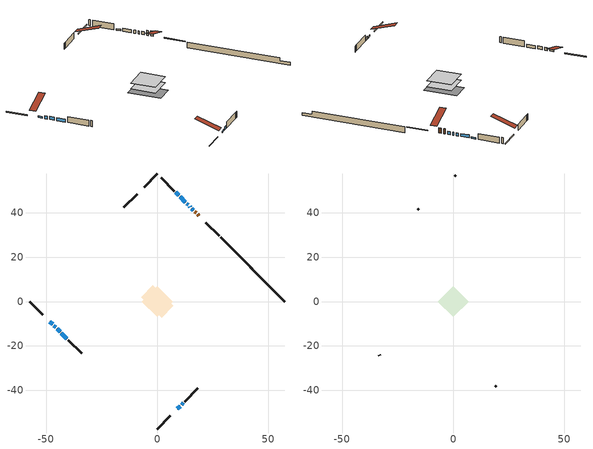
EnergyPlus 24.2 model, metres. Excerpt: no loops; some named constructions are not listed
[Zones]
conditioned space
 floor adiabatic (AdiabaticFloorConstruction): -6.94,0 0,6.94 6.94,0 0,-6.94 z0.92
 floor foundation (Slab1 construction): -7.22,1.98 -1.98,7.22 7.22,-1.98 1.98,-7.22 z-1.43
 wall outside (RimJoist1 construction): 0,-57.32 5.92,-51.4 / -57.32,0 -51.4,-5.92 / 0,57.32 -5.92,51.4 / 27.78,29.54 21.86,35.46 z0.92:1.22
 wall outside (AdiabaticWallConstruction 1): 18.77,38.55 18.11,39.21 / 17.45,39.87 16.9,40.42 z0.92:2.95
 wall outside (AdiabaticWallConstruction): 16.25,41.07 15.52,41.8 / 14.87,42.45 14.56,42.76 / 13.9,43.42 13.31,44.02 / 12.65,44.67 10.26,47.06 / 10.97,-46.35 11.7,-45.62 / -46.43,-10.89 -45.64,-11.68 / -44.98,-12.34 -43.71,-13.61 / -43.05,-14.27 -40.63,-16.69 z0.92:2.14; 9.02,-48.3 10.31,-47.01 / -48.3,-9.02 -47.08,-10.24 / 9.6,47.72 8.31,49.01 z0.92:1.53
 wall outside (Wall1 construction): 12.36,-44.96 18.3,-39.02 / -39.97,-17.35 -34.03,-23.29 / -9.02,48.3 -14.95,42.37 / 7.65,49.67 1.71,55.61 z0.92:3.36
 wall foundation (FoundationWall1 construction): 28.44,28.88,-1.43 28.44,28.88,0.92 54.43,2.89,0.92 54.43,2.89,-0.27 57.32,0,-0.27 57.32,0,-1.43
 window (WindowConstruction): 16.24,41.08 15.52,41.8 z0.92:2.14
 window (WindowConstruction 9): 9.02,-48.3 10.31,-47.01 z0.92:1.53
 window (WindowConstruction 10): -48.3,-9.02 -47.08,-10.24 z0.92:1.53
 window (WindowConstruction 1): 14.87,42.45 14.56,42.76 z0.92:2.14
 window (WindowConstruction 2): 13.9,43.42 13.31,44.01 z0.92:2.14
 window (WindowConstruction 3): 12.65,44.67 10.26,47.06 z0.92:2.14
 window (WindowConstruction 4): 10.97,-46.35 11.7,-45.62 z0.92:2.14
 window (WindowConstruction 5): -46.43,-10.89 -45.64,-11.68 z0.92:2.14
 window (WindowConstruction 6): -44.98,-12.34 -43.71,-13.61 z0.92:2.14
 window (WindowConstruction 7): -43.05,-14.27 -40.63,-16.69 z0.92:2.14
 window (WindowConstruction 8): 9.6,47.72 8.31,49.01 z0.92:1.53
 door (Door): 18.77,38.55 18.11,39.21 z0.92:2.95
 door (Door 1): 17.45,39.87 16.9,40.42 z0.92:2.95
 ceiling adiabatic (AdiabaticFloorConstruction): 0,-6.94 6.94,0 0,6.94 -6.94,0 z0.92
attic - vented
 floor to conditioned space (Floor1 construction Reversed): -6.94,0 0,6.94 6.94,0 0,-6.94 z3.36
 wall outside (Wall2 construction): 18.95,-38.37 19.35,-37.97 / -33.38,-23.94 -32.98,-24.34 / -15.61,41.71 -16.01,41.31 / 1.06,56.26 0.66,56.66 z0.92:3.36
 roof outside (Roof1 construction): 8.36,-48.96,3.36 1.6,-42.2,6.55 -0.19,-43.98,6.55 6.58,-50.74,3.36; -48.96,-8.36,3.36 -42.2,-1.6,6.55 -43.98,0.19,6.55 -50.74,-6.58,3.36; -8.36,48.96,3.36 -1.6,42.2,6.55 0.19,43.98,6.55 -6.58,50.74,3.36; 19.42,37.9,3.36 12.66,31.13,6.55 14.44,29.35,6.55 21.21,36.11,3.36
[Material] Roughness=Rough; Thermal Absorptance=0.9
Name | Thickness {m} | Conductivity {W/m-K} | Density {kg/m3} | Specific Heat {J/kg-K} | Solar Absorptance | Visible Absorptance
ceiling loosefill ins | 0.254 | 0.0480833 | 16.02 | 1046.75 | 0.7 | 0.7
ceiling stud and cavity | 0.1397 | 0.282336 | 65.682 | 1177.47 | 0.7 | 0.7
gypsum board | 0.0127 | 0.160291 | 801 | 837.4 | 0.6 | 0.6
[Construction]
Floor1 construction: ceiling loosefill ins, ceiling stud and cavity, gypsum board
[EnergyManagementSystem:ProgramCallingManager]
infil_program_calling_manager: BeginZoneTimestepAfterInitHeatBalance; infil_program
natural_vent_program_calling_manager: BeginZoneTimestepAfterInitHeatBalance; natural_vent_program
Sequential_Fraction_Schedule_program_manager: BeginZoneTimestepAfterInitHeatBalance; Sequential_Fraction_Schedule_program
total_airflows_program_calling_manager: EndOfZoneTimestepAfterZoneReporting; total_airflows_program
total_loads_program_calling_manager: EndOfZoneTimestepAfterZoneReporting; total_loads_program
unmet_hours_program_calling_manager: EndOfZoneTimestepBeforeZoneReporting; unmet_hours_program
water_heater_EC_adj_ProgramManager: EndOfSystemTimestepBeforeHVACReporting; water_heater_EC_adj
[EnergyManagementSystem:OutputVariable] Type of Data in Variable=Summed
Name | EMS Variable | Update Frequency | EMS Program or Subroutine | Units
air source heat pump supply fan disaggregate clg | air_source_heat_pump_supply_fan_clg | SystemTimestep | air_source_heat_pump_supply_fan_disaggregate_program | J
air source heat pump supply fan disaggregate htg primary | air_source_heat_pump_supply_fan_primary_htg | SystemTimestep | air_source_heat_pump_supply_fan_disaggregate_program | J
loads_htg_tot_peakload_outvar; loads_htg_tot_annual_outvar; Energy Management System Output Variable 1; Energy Management System Output Variable 45 | loads_htg_tot | ZoneTimestep | total_loads_program | J
loads_clg_tot_peakload_outvar; loads_clg_tot_annual_outvar; Energy Management System Output Variable 2; Energy Management System Output Variable 46 | loads_clg_tot | ZoneTimestep | total_loads_program | J
htg_unmet_hours_annual_outvar; Energy Management System Output Variable 3 | htg_unmet_hours | ZoneTimestep | unmet_hours_program | hr
clg_unmet_hours_annual_outvar; Energy Management System Output Variable 4 | clg_unmet_hours | ZoneTimestep | unmet_hours_program | hr
loads_htg_roofs_annual_outvar; Energy Management System Output Variable 5 | loads_htg_roofs | ZoneTimestep | component_loads_program | J
loads_htg_ceilings_annual_outvar; Energy Management System Output Variable 6 | loads_htg_ceilings | ZoneTimestep | component_loads_program | J
loads_htg_walls_annual_outvar; Energy Management System Output Variable 7 | loads_htg_walls | ZoneTimestep | component_loads_program | J
loads_htg_rim_joists_annual_outvar; Energy Management System Output Variable 8 | loads_htg_rim_joists | ZoneTimestep | component_loads_program | J
loads_htg_foundation_walls_annual_outvar; Energy Management System Output Variable 9 | loads_htg_foundation_walls | ZoneTimestep | component_loads_program | J
loads_htg_doors_annual_outvar; Energy Management System Output Variable 10 | loads_htg_doors | ZoneTimestep | component_loads_program | J
loads_htg_windows_conduction_annual_outvar; Energy Management System Output Variable 11 | loads_htg_windows_conduction | ZoneTimestep | component_loads_program | J
loads_htg_windows_solar_annual_outvar; Energy Management System Output Variable 12 | loads_htg_windows_solar | ZoneTimestep | component_loads_program | J
loads_htg_skylights_conduction_annual_outvar; Energy Management System Output Variable 13 | loads_htg_skylights_conduction | ZoneTimestep | component_loads_program | J
loads_htg_skylights_solar_annual_outvar; Energy Management System Output Variable 14 | loads_htg_skylights_solar | ZoneTimestep | component_loads_program | J
loads_htg_floors_annual_outvar; Energy Management System Output Variable 15 | loads_htg_floors | ZoneTimestep | component_loads_program | J
loads_htg_slabs_annual_outvar; Energy Management System Output Variable 16 | loads_htg_slabs | ZoneTimestep | component_loads_program | J
loads_htg_internal_mass_annual_outvar; Energy Management System Output Variable 17 | loads_htg_internal_mass | ZoneTimestep | component_loads_program | J
loads_htg_infil_annual_outvar; Energy Management System Output Variable 18 | loads_htg_infil | ZoneTimestep | component_loads_program | J
loads_htg_natvent_annual_outvar; Energy Management System Output Variable 19 | loads_htg_natvent | ZoneTimestep | component_loads_program | J
loads_htg_mechvent_annual_outvar; Energy Management System Output Variable 20 | loads_htg_mechvent | ZoneTimestep | component_loads_program | J
loads_htg_whf_annual_outvar; Energy Management System Output Variable 21 | loads_htg_whf | ZoneTimestep | component_loads_program | J
loads_htg_ducts_annual_outvar; Energy Management System Output Variable 22 | loads_htg_ducts | ZoneTimestep | component_loads_program | J
loads_htg_intgains_annual_outvar; Energy Management System Output Variable 23 | loads_htg_intgains | ZoneTimestep | component_loads_program | J
loads_htg_lighting_annual_outvar; Energy Management System Output Variable 24 | loads_htg_lighting | ZoneTimestep | component_loads_program | J
loads_clg_roofs_annual_outvar; Energy Management System Output Variable 25 | loads_clg_roofs | ZoneTimestep | component_loads_program | J
loads_clg_ceilings_annual_outvar; Energy Management System Output Variable 26 | loads_clg_ceilings | ZoneTimestep | component_loads_program | J
loads_clg_walls_annual_outvar; Energy Management System Output Variable 27 | loads_clg_walls | ZoneTimestep | component_loads_program | J
loads_clg_rim_joists_annual_outvar; Energy Management System Output Variable 28 | loads_clg_rim_joists | ZoneTimestep | component_loads_program | J
loads_clg_foundation_walls_annual_outvar; Energy Management System Output Variable 29 | loads_clg_foundation_walls | ZoneTimestep | component_loads_program | J
loads_clg_doors_annual_outvar; Energy Management System Output Variable 30 | loads_clg_doors | ZoneTimestep | component_loads_program | J
loads_clg_windows_conduction_annual_outvar; Energy Management System Output Variable 31 | loads_clg_windows_conduction | ZoneTimestep | component_loads_program | J
loads_clg_windows_solar_annual_outvar; Energy Management System Output Variable 32 | loads_clg_windows_solar | ZoneTimestep | component_loads_program | J
loads_clg_skylights_conduction_annual_outvar; Energy Management System Output Variable 33 | loads_clg_skylights_conduction | ZoneTimestep | component_loads_program | J
loads_clg_skylights_solar_annual_outvar; Energy Management System Output Variable 34 | loads_clg_skylights_solar | ZoneTimestep | component_loads_program | J
loads_clg_floors_annual_outvar; Energy Management System Output Variable 35 | loads_clg_floors | ZoneTimestep | component_loads_program | J
loads_clg_slabs_annual_outvar; Energy Management System Output Variable 36 | loads_clg_slabs | ZoneTimestep | component_loads_program | J
loads_clg_internal_mass_annual_outvar; Energy Management System Output Variable 37 | loads_clg_internal_mass | ZoneTimestep | component_loads_program | J
loads_clg_infil_annual_outvar; Energy Management System Output Variable 38 | loads_clg_infil | ZoneTimestep | component_loads_program | J
loads_clg_natvent_annual_outvar; Energy Management System Output Variable 39 | loads_clg_natvent | ZoneTimestep | component_loads_program | J
loads_clg_mechvent_annual_outvar; Energy Management System Output Variable 40 | loads_clg_mechvent | ZoneTimestep | component_loads_program | J
loads_clg_whf_annual_outvar; Energy Management System Output Variable 41 | loads_clg_whf | ZoneTimestep | component_loads_program | J
loads_clg_ducts_annual_outvar; Energy Management System Output Variable 42 | loads_clg_ducts | ZoneTimestep | component_loads_program | J
loads_clg_intgains_annual_outvar; Energy Management System Output Variable 43 | loads_clg_intgains | ZoneTimestep | component_loads_program | J
loads_clg_lighting_annual_outvar; Energy Management System Output Variable 44 | loads_clg_lighting | ZoneTimestep | component_loads_program | J
[Schedule:Constant]
Sequential Fraction Schedule: Hourly Value=1
[Schedule:Day:Interval]
interior lighting schedule day 2: No, 01:00, 0.0927273, 04:00, 0.0772727, 05:00, 0.085, 06:00, 0.139091, 07:00, 0.231818, 08:00, 0.293636, 10:00, 0.316818, 11:00, 0.301364, 12:00, 0.285909, 13:00, 0.278182, 14:00, 0.270455, 15:00, 0.285909, 16:00, 0.316818, 17:00, 0.386364, 18:00, 0.502273, 19:00, 0.664545, 20:00, 0.819091, 21:00, 0.85, 22:00, 0.610455, 23:00, 0.309091, 24:00, 0.139091
interior lighting schedule day 3: No, 01:00, 0.0845455, 04:00, 0.0704545, 05:00, 0.0775, 06:00, 0.126818, 07:00, 0.211364, 08:00, 0.267727, 10:00, 0.288864, 11:00, 0.274773, 12:00, 0.260682, 13:00, 0.253636, 14:00, 0.246591, 15:00, 0.260682, 16:00, 0.288864, 17:00, 0.352273, 18:00, 0.457955, 19:00, 0.605909, 20:00, 0.746818, 21:00, 0.775, 22:00, 0.556591, 23:00, 0.281818, 24:00, 0.126818
interior lighting schedule day 4: No, 01:00, 0.0763636, 04:00, 0.0636364, 05:00, 0.07, 06:00, 0.114545, 07:00, 0.190909, 08:00, 0.241818, 10:00, 0.260909, 11:00, 0.248182, 12:00, 0.235455, 13:00, 0.229091, 14:00, 0.222727, 15:00, 0.235455, 16:00, 0.260909, 17:00, 0.318182, 18:00, 0.413636, 19:00, 0.547273, 20:00, 0.674545, 21:00, 0.7, 22:00, 0.502727, 23:00, 0.254545, 24:00, 0.114545
interior lighting schedule day 5: No, 01:00, 0.0727273, 04:00, 0.0606061, 05:00, 0.0666667, 06:00, 0.109091, 07:00, 0.181818, 08:00, 0.230303, 10:00, 0.248485, 11:00, 0.236364, 12:00, 0.224242, 13:00, 0.218182, 14:00, 0.212121, 15:00, 0.224242, 16:00, 0.248485, 17:00, 0.30303, 18:00, 0.393939, 19:00, 0.521212, 20:00, 0.642424, 21:00, 0.666667, 22:00, 0.478788, 23:00, 0.242424, 24:00, 0.109091
interior lighting schedule day 6: No, 01:00, 0.0745455, 04:00, 0.0621212, 05:00, 0.0683333, 06:00, 0.111818, 07:00, 0.186364, 08:00, 0.236061, 10:00, 0.254697, 11:00, 0.242273, 12:00, 0.229848, 13:00, 0.223636, 14:00, 0.217424, 15:00, 0.229848, 16:00, 0.254697, 17:00, 0.310606, 18:00, 0.403788, 19:00, 0.534242, 20:00, 0.658485, 21:00, 0.683333, 22:00, 0.490758, 23:00, 0.248485, 24:00, 0.111818
interior lighting schedule day 7: No, 01:00, 0.08, 04:00, 0.0666667, 05:00, 0.0733333, 06:00, 0.12, 07:00, 0.2, 08:00, 0.253333, 10:00, 0.273333, 11:00, 0.26, 12:00, 0.246667, 13:00, 0.24, 14:00, 0.233333, 15:00, 0.246667, 16:00, 0.273333, 17:00, 0.333333, 18:00, 0.433333, 19:00, 0.573333, 20:00, 0.706667, 21:00, 0.733333, 22:00, 0.526667, 23:00, 0.266667, 24:00, 0.12
interior lighting schedule day 8: No, 01:00, 0.0890909, 04:00, 0.0742424, 05:00, 0.0816667, 06:00, 0.133636, 07:00, 0.222727, 08:00, 0.282121, 10:00, 0.304394, 11:00, 0.289545, 12:00, 0.274697, 13:00, 0.267273, 14:00, 0.259848, 15:00, 0.274697, 16:00, 0.304394, 17:00, 0.371212, 18:00, 0.482576, 19:00, 0.638485, 20:00, 0.78697, 21:00, 0.816667, 22:00, 0.586515, 23:00, 0.29697, 24:00, 0.133636
interior lighting schedule day 9: No, 01:00, 0.0972727, 04:00, 0.0810606, 05:00, 0.0891667, 06:00, 0.145909, 07:00, 0.243182, 08:00, 0.30803, 10:00, 0.332348, 11:00, 0.316136, 12:00, 0.299924, 13:00, 0.291818, 14:00, 0.283712, 15:00, 0.299924, 16:00, 0.332348, 17:00, 0.405303, 18:00, 0.526894, 19:00, 0.697121, 20:00, 0.859242, 21:00, 0.891667, 22:00, 0.640379, 23:00, 0.324242, 24:00, 0.145909
interior lighting schedule day 10: No, 01:00, 0.105455, 04:00, 0.0878788, 05:00, 0.0966667, 06:00, 0.158182, 07:00, 0.263636, 08:00, 0.333939, 10:00, 0.360303, 11:00, 0.342727, 12:00, 0.325152, 13:00, 0.316364, 14:00, 0.307576, 15:00, 0.325152, 16:00, 0.360303, 17:00, 0.439394, 18:00, 0.571212, 19:00, 0.755758, 20:00, 0.931515, 21:00, 0.966667, 22:00, 0.694242, 23:00, 0.351515, 24:00, 0.158182
interior lighting schedule day 11: No, 01:00, 0.109091, 04:00, 0.0909091, 05:00, 0.1, 06:00, 0.163636, 07:00, 0.272727, 08:00, 0.345455, 10:00, 0.372727, 11:00, 0.354545, 12:00, 0.336364, 13:00, 0.327273, 14:00, 0.318182, 15:00, 0.336364, 16:00, 0.372727, 17:00, 0.454545, 18:00, 0.590909, 19:00, 0.781818, 20:00, 0.963636, 21:00, 1, 22:00, 0.718182, 23:00, 0.363636, 24:00, 0.163636
occupants schedule day: No, 05:00, 0.426829, 06:00, 0.719512, 07:00, 1, 08:00, 0.670732, 09:00, 0.329268, 14:00, 0.170732, 15:00, 0.231707, 16:00, 0.329268, 17:00, 0.5, 18:00, 0.670732, 19:00, 0.829268, 21:00, 1, 22:00, 0.853659, 23:00, 0.646341, 24:00, 0.426829
occupants schedule default day; clothes dryer schedule default day; cooking range schedule default day; mech vent bath fan 0 schedule default day; mech vent range fan 0 schedule default day; misc plug loads schedule default day; general water use schedule default day; clothes dryer exhaust 0 schedule default day; cooling season schedule day; cooling season schedule day 2; cooling season schedule default day; exterior lighting schedule default day; natural vent schedule default day: No, 24:00, 0
clothes dryer schedule day; clothes dryer exhaust 0 schedule day: No, 01:00, 0.123457, 02:00, 0.0740741, 03:00, 0.0493827, 04:00, 0.0246914, 05:00, 0.0493827, 06:00, 0.0740741, 07:00, 0.197531, 08:00, 0.395062, 09:00, 0.592593, 10:00, 0.839506, 11:00, 0.962963, 12:00, 1, 13:00, 0.91358, 14:00, 0.82716, 15:00, 0.716049, 16:00, 0.753086, 17:00, 0.679012, 18:00, 0.666667, 20:00, 0.62963, 21:00, 0.641975, 22:00, 0.666667, 23:00, 0.54321, 24:00, 0.296296
cooking range schedule day: No, 05:00, 0.0597015, 06:00, 0.11194, 07:00, 0.171642, 08:00, 0.291045, 11:00, 0.343284, 12:00, 0.402985, 13:00, 0.462687, 14:00, 0.343284, 15:00, 0.291045, 16:00, 0.402985, 17:00, 0.567164, 18:00, 1, 19:00, 0.850746, 20:00, 0.432836, 21:00, 0.291045, 22:00, 0.231343, 23:00, 0.171642, 24:00, 0.11194
mech vent bath fan 0 schedule day: No, 07:00, 0, 08:00, 1, 09:00, 0.2, 24:00, 0
mech vent range fan 0 schedule day: No, 18:00, 0, 19:00, 1, 20:00, 0.2, 24:00, 0
misc plug loads schedule day: No, 06:00, 0.705882, 07:00, 0.745098, 08:00, 0.803922, 15:00, 0.823529, 16:00, 0.862745, 17:00, 0.921569, 18:00, 0.980392, 19:00, 1, 20:00, 0.980392, 21:00, 0.941176, 22:00, 0.862745, 23:00, 0.784314, 24:00, 0.72549
general water use schedule day: No, 01:00, 0.315068, 03:00, 0.287671, 04:00, 0.342466, 05:00, 0.369863, 06:00, 0.520548, 07:00, 0.60274, 08:00, 0.534247, 10:00, 0.506849, 11:00, 0.465753, 14:00, 0.479452, 15:00, 0.534247, 16:00, 0.589041, 17:00, 0.69863, 18:00, 0.876712, 19:00, 0.890411, 20:00, 0.986301, 21:00, 1, 22:00, 0.863014, 23:00, 0.616438, 24:00, 0.465753
cooling season schedule day 1: No, 24:00, 1
exterior lighting schedule day: No, 01:00, 0.566667, 03:00, 0.524167, 05:00, 0.495833, 06:00, 0.5525, 07:00, 0.623333, 08:00, 0.580833, 09:00, 0.439167, 10:00, 0.354167, 12:00, 0.34, 13:00, 0.354167, 14:00, 0.396667, 15:00, 0.425, 16:00, 0.495833, 17:00, 0.623333, 18:00, 0.793333, 19:00, 0.906667, 20:00, 0.963333, 21:00, 0.991667, 22:00, 0.920833, 23:00, 0.793333, 24:00, 0.665833
exterior lighting schedule day 1: No, 01:00, 0.528571, 03:00, 0.488929, 05:00, 0.4625, 06:00, 0.515357, 07:00, 0.581429, 08:00, 0.541786, 09:00, 0.409643, 10:00, 0.330357, 12:00, 0.317143, 13:00, 0.330357, 14:00, 0.37, 15:00, 0.396429, 16:00, 0.4625, 17:00, 0.581429, 18:00, 0.74, 19:00, 0.845714, 20:00, 0.898571, 21:00, 0.925, 22:00, 0.858929, 23:00, 0.74, 24:00, 0.621071
exterior lighting schedule day 10: No, 01:00, 0.552381, 03:00, 0.510952, 05:00, 0.483333, 06:00, 0.538571, 07:00, 0.607619, 08:00, 0.56619, 09:00, 0.428095, 10:00, 0.345238, 12:00, 0.331429, 13:00, 0.345238, 14:00, 0.386667, 15:00, 0.414286, 16:00, 0.483333, 17:00, 0.607619, 18:00, 0.773333, 19:00, 0.88381, 20:00, 0.939048, 21:00, 0.966667, 22:00, 0.897619, 23:00, 0.773333, 24:00, 0.649048
exterior lighting schedule day 11: No, 01:00, 0.571429, 03:00, 0.528571, 05:00, 0.5, 06:00, 0.557143, 07:00, 0.628571, 08:00, 0.585714, 09:00, 0.442857, 10:00, 0.357143, 12:00, 0.342857, 13:00, 0.357143, 14:00, 0.4, 15:00, 0.428571, 16:00, 0.5, 17:00, 0.628571, 18:00, 0.8, 19:00, 0.914286, 20:00, 0.971429, 21:00, 1, 22:00, 0.928571, 23:00, 0.8, 24:00, 0.671429
exterior lighting schedule day 2: No, 01:00, 0.485714, 03:00, 0.449286, 05:00, 0.425, 06:00, 0.473571, 07:00, 0.534286, 08:00, 0.497857, 09:00, 0.376429, 10:00, 0.303571, 12:00, 0.291429, 13:00, 0.303571, 14:00, 0.34, 15:00, 0.364286, 16:00, 0.425, 17:00, 0.534286, 18:00, 0.68, 19:00, 0.777143, 20:00, 0.825714, 21:00, 0.85, 22:00, 0.789286, 23:00, 0.68, 24:00, 0.570714
exterior lighting schedule day 3: No, 01:00, 0.442857, 03:00, 0.409643, 05:00, 0.3875, 06:00, 0.431786, 07:00, 0.487143, 08:00, 0.453929, 09:00, 0.343214, 10:00, 0.276786, 12:00, 0.265714, 13:00, 0.276786, 14:00, 0.31, 15:00, 0.332143, 16:00, 0.3875, 17:00, 0.487143, 18:00, 0.62, 19:00, 0.708571, 20:00, 0.752857, 21:00, 0.775, 22:00, 0.719643, 23:00, 0.62, 24:00, 0.520357
exterior lighting schedule day 4: No, 01:00, 0.4, 03:00, 0.37, 05:00, 0.35, 06:00, 0.39, 07:00, 0.44, 08:00, 0.41, 09:00, 0.31, 10:00, 0.25, 12:00, 0.24, 13:00, 0.25, 14:00, 0.28, 15:00, 0.3, 16:00, 0.35, 17:00, 0.44, 18:00, 0.56, 19:00, 0.64, 20:00, 0.68, 21:00, 0.7, 22:00, 0.65, 23:00, 0.56, 24:00, 0.47
exterior lighting schedule day 5: No, 01:00, 0.380952, 03:00, 0.352381, 05:00, 0.333333, 06:00, 0.371429, 07:00, 0.419048, 08:00, 0.390476, 09:00, 0.295238, 10:00, 0.238095, 12:00, 0.228571, 13:00, 0.238095, 14:00, 0.266667, 15:00, 0.285714, 16:00, 0.333333, 17:00, 0.419048, 18:00, 0.533333, 19:00, 0.609524, 20:00, 0.647619, 21:00, 0.666667, 22:00, 0.619048, 23:00, 0.533333, 24:00, 0.447619
exterior lighting schedule day 6: No, 01:00, 0.390476, 03:00, 0.36119, 05:00, 0.341667, 06:00, 0.380714, 07:00, 0.429524, 08:00, 0.400238, 09:00, 0.302619, 10:00, 0.244048, 12:00, 0.234286, 13:00, 0.244048, 14:00, 0.273333, 15:00, 0.292857, 16:00, 0.341667, 17:00, 0.429524, 18:00, 0.546667, 19:00, 0.624762, 20:00, 0.66381, 21:00, 0.683333, 22:00, 0.634524, 23:00, 0.546667, 24:00, 0.45881
exterior lighting schedule day 7: No, 01:00, 0.419048, 03:00, 0.387619, 05:00, 0.366667, 06:00, 0.408571, 07:00, 0.460952, 08:00, 0.429524, 09:00, 0.324762, 10:00, 0.261905, 12:00, 0.251429, 13:00, 0.261905, 14:00, 0.293333, 15:00, 0.314286, 16:00, 0.366667, 17:00, 0.460952, 18:00, 0.586667, 19:00, 0.670476, 20:00, 0.712381, 21:00, 0.733333, 22:00, 0.680952, 23:00, 0.586667, 24:00, 0.492381
exterior lighting schedule day 8: No, 01:00, 0.466667, 03:00, 0.431667, 05:00, 0.408333, 06:00, 0.455, 07:00, 0.513333, 08:00, 0.478333, 09:00, 0.361667, 10:00, 0.291667, 12:00, 0.28, 13:00, 0.291667, 14:00, 0.326667, 15:00, 0.35, 16:00, 0.408333, 17:00, 0.513333, 18:00, 0.653333, 19:00, 0.746667, 20:00, 0.793333, 21:00, 0.816667, 22:00, 0.758333, 23:00, 0.653333, 24:00, 0.548333
exterior lighting schedule day 9: No, 01:00, 0.509524, 03:00, 0.47131, 05:00, 0.445833, 06:00, 0.496786, 07:00, 0.560476, 08:00, 0.522262, 09:00, 0.394881, 10:00, 0.318452, 12:00, 0.305714, 13:00, 0.318452, 14:00, 0.356667, 15:00, 0.382143, 16:00, 0.445833, 17:00, 0.560476, 18:00, 0.713333, 19:00, 0.815238, 20:00, 0.86619, 21:00, 0.891667, 22:00, 0.827976, 23:00, 0.713333, 24:00, 0.59869
[Schedule:Week:Daily]
clothes dryer exhaust 0 schedule Week Rule - Jan1-Dec31: clothes dryer exhaust 0 schedule day, clothes dryer exhaust 0 schedule day, clothes dryer exhaust 0 schedule day, clothes dryer exhaust 0 schedule day, clothes dryer exhaust 0 schedule day, clothes dryer exhaust 0 schedule day, clothes dryer exhaust 0 schedule day, clothes dryer exhaust 0 schedule default day, clothes dryer exhaust 0 schedule default day, clothes dryer exhaust 0 schedule default day, clothes dryer exhaust 0 schedule default day, clothes dryer exhaust 0 schedule default day
cooling season schedule Week Rule - Jan1-May26: cooling season schedule day, cooling season schedule day, cooling season schedule day, cooling season schedule day, cooling season schedule day, cooling season schedule day, cooling season schedule day, cooling season schedule default day, cooling season schedule default day, cooling season schedule default day, cooling season schedule default day, cooling season schedule default day
cooling season schedule Week Rule - May27-Jun2: cooling season schedule day, cooling season schedule day, cooling season schedule day, cooling season schedule day, cooling season schedule day, cooling season schedule day 1, cooling season schedule day 1, cooling season schedule default day, cooling season schedule default day, cooling season schedule default day, cooling season schedule default day, cooling season schedule default day
cooling season schedule Week Rule - Jun3-Sep29: cooling season schedule day 1, cooling season schedule day 1, cooling season schedule day 1, cooling season schedule day 1, cooling season schedule day 1, cooling season schedule day 1, cooling season schedule day 1, cooling season schedule default day, cooling season schedule default day, cooling season schedule default day, cooling season schedule default day, cooling season schedule default day
cooling season schedule Week Rule - Sep30-Oct6: cooling season schedule day 1, cooling season schedule day 2, cooling season schedule day 2, cooling season schedule day 2, cooling season schedule day 2, cooling season schedule day 2, cooling season schedule day 2, cooling season schedule default day, cooling season schedule default day, cooling season schedule default day, cooling season schedule default day, cooling season schedule default day
cooling season schedule Week Rule - Oct7-Dec31: cooling season schedule day 2, cooling season schedule day 2, cooling season schedule day 2, cooling season schedule day 2, cooling season schedule day 2, cooling season schedule day 2, cooling season schedule day 2, cooling season schedule default day, cooling season schedule default day, cooling season schedule default day, cooling season schedule default day, cooling season schedule default day
natural vent schedule Week Rule - Jan1-Dec31: natural vent schedule default day, natural vent schedule default day, natural vent schedule default day, natural vent schedule default day, natural vent schedule default day, natural vent schedule default day, natural vent schedule default day, natural vent schedule default day, natural vent schedule default day, natural vent schedule default day, natural vent schedule default day, natural vent schedule default day
[Schedule:Year]
clothes dryer exhaust 0 schedule: clothes dryer exhaust 0 schedule Week Rule - Jan1-Dec31, 1, 1, 12, 31
cooling season schedule: cooling season schedule Week Rule - Jan1-May26, 1, 1, 5, 26, cooling season schedule Week Rule - May27-Jun2, 5, 27, 6, 2, cooling season schedule Week Rule - Jun3-Sep29, 6, 3, 9, 29, cooling season schedule Week Rule - Sep30-Oct6, 9, 30, 10, 6, cooling season schedule Week Rule - Oct7-Dec31, 10, 7, 12, 31
natural vent schedule: natural vent schedule Week Rule - Jan1-Dec31, 1, 1, 12, 31
